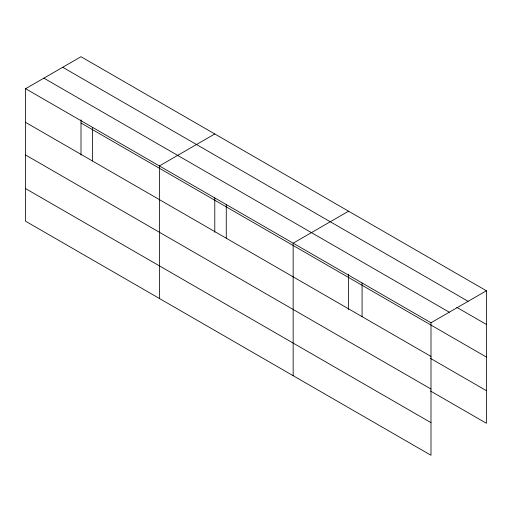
<?xml version="1.0" encoding="UTF-8"?>
<svg xmlns="http://www.w3.org/2000/svg" width="512" height="512" viewBox="0 0 512 512"><rect width="100%" height="100%" fill="white"/><g stroke="black" fill="none" stroke-linecap="round" stroke-linejoin="round"><path stroke-width="0.77" d="M25.6 88.71L430.995 322.758L430.995 455.277L25.6 221.229L25.6 88.71L81.005 56.723L486.4 290.771L486.4 423.29L430.579 391.059M214.784 133.958L159.379 165.946L159.379 298.464M348.563 211.194L293.158 243.181L293.158 375.699M430.995 322.758L486.4 290.771M62.72 67.277L468.115 301.331M456.768 307.334L486.4 324.442M43.885 78.15L449.28 312.205M81.005 123.008L486.4 357.062M25.6 122.381L430.995 356.429M430.579 358.445L486.4 390.669M25.6 155.002L430.995 389.05M25.6 188.608L430.995 422.662M362.08 282.97L362.08 316.64M348.563 274.304L348.563 309.53M226.272 204.563L226.272 238.234M214.784 197.862L214.784 232.294M92.493 127.328L92.493 160.998M81.005 119.827L81.005 155.053"/></g></svg>
